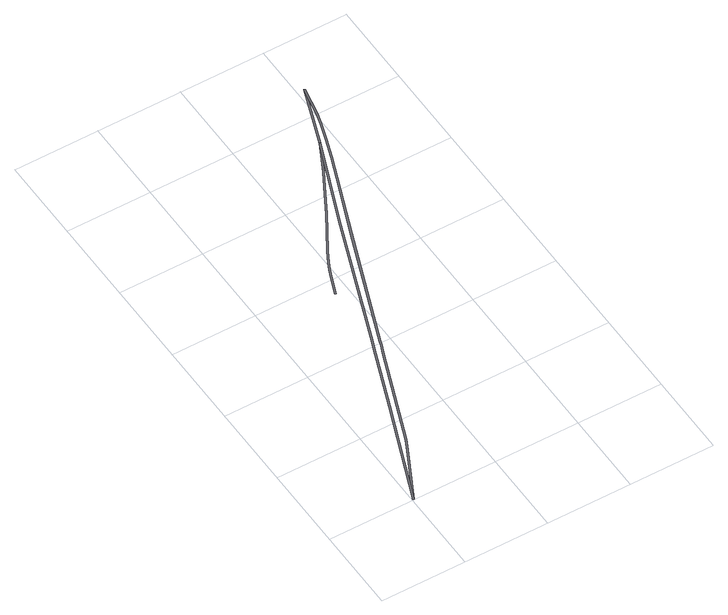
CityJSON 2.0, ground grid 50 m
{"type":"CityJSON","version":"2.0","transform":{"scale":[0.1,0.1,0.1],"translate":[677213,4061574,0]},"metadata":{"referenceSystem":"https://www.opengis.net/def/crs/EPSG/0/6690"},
"CityObjects":{
"railway1":{"type":"Railway","attributes":{"name":"城端線","class":"1060","function":"01","RailwayRouteAttribute.operatorType":"2","RailwayRouteAttribute.operator":"西日本旅客鉄道株式会社","RailwayRouteAttribute.railwayType":"11","RailwayRouteAttribute.startStation":"高岡","RailwayRouteAttribute.endStation":"城端"},"geometry":[{"type":"MultiSurface","lod":"1","boundaries":[[[0,1,2,3,4,5,6,7,8,9,10,11]]],"semantics":{"surfaces":[{"type":"TrafficArea"}],"values":[0]}}]},
"railway2":{"type":"Railway","attributes":{"name":"城端線","class":"1060","function":"01","RailwayRouteAttribute.operatorType":"2","RailwayRouteAttribute.operator":"西日本旅客鉄道株式会社","RailwayRouteAttribute.railwayType":"11","RailwayRouteAttribute.startStation":"高岡","RailwayRouteAttribute.endStation":"城端"},"geometry":[{"type":"MultiSurface","lod":"1","boundaries":[[[12,13,14,15,16,17,18,19,20,21,22,23,24,25,26,27,28,29,30,31,32,33,34,35,36,11]]],"semantics":{"surfaces":[{"type":"TrafficArea"}],"values":[0]}}]},
"railway3":{"type":"Railway","attributes":{"name":"城端線","class":"1060","function":"01","RailwayRouteAttribute.operatorType":"2","RailwayRouteAttribute.operator":"西日本旅客鉄道株式会社","RailwayRouteAttribute.railwayType":"11","RailwayRouteAttribute.startStation":"高岡","RailwayRouteAttribute.endStation":"城端"},"geometry":[{"type":"MultiSurface","lod":"1","boundaries":[[[37,38,39,40,41,42,43,44,45,5,46,47,48,49,50,51,52,53,54,55,56,57]]],"semantics":{"surfaces":[{"type":"TrafficArea"}],"values":[0]}}]},
"railway4":{"type":"Railway","attributes":{"name":"城端線","class":"1060","function":"01","RailwayRouteAttribute.operatorType":"2","RailwayRouteAttribute.operator":"西日本旅客鉄道株式会社","RailwayRouteAttribute.railwayType":"11","RailwayRouteAttribute.startStation":"高岡","RailwayRouteAttribute.endStation":"城端"},"geometry":[{"type":"MultiSurface","lod":"1","boundaries":[[[24,58,6,5]]],"semantics":{"surfaces":[{"type":"TrafficArea"}],"values":[0]}}]}
},
"vertices":[
[14,2,0],[253,607,0],[402,997,0],[413,1026,0],[718,1825,0],[919,2323,0],[909,2327,0],[708,1829,0],[403,1029,0],[392,1001,0],[243,611,0],[4,6,0],
[14,1,0],[168,303,0],[201,369,0],[422,936,0],[440,983,0],[451,1011,0],[720,1712,0],[834,2000,0],[916,2213,0],[959,2331,0],[993,2432,0],[1012,2503,0],[1048,2677,0],[1038,2679,0],[1002,2506,0],[983,2435,0],[949,2335,0],[906,2216,0],[824,2004,0],[710,1716,0],[441,1015,0],[430,986,0],[412,940,0],[191,373,0],[159,307,0],
[472,1507,0],[496,1564,0],[516,1608,0],[534,1642,0],[553,1675,0],[625,1793,0],[686,1894,0],[753,2014,0],[826,2146,0],[909,2328,0],[817,2151,0],[744,2020,0],[677,1899,0],[616,1798,0],[544,1681,0],[525,1647,0],[507,1612,0],[487,1569,0],[462,1511,0],[422,1409,0],[432,1405,0],
[1038,2680,0]
]}
